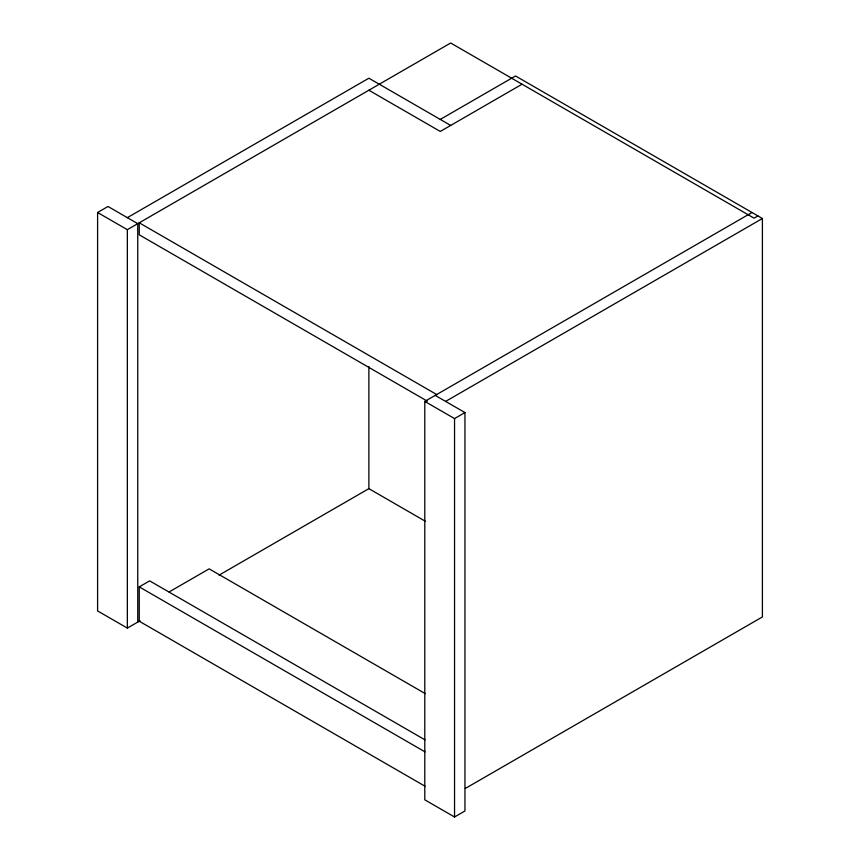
<?xml version="1.0" encoding="UTF-8"?>
<svg xmlns="http://www.w3.org/2000/svg" width="860" height="860" viewBox="0 0 860 860"><rect width="100%" height="100%" fill="white"/><g stroke="black" fill="none" stroke-linecap="round" stroke-linejoin="round"><path stroke-width="1.29" d="M140.073 620.748L127.344 628.09L97.599 610.922L97.599 212.495L108.005 206.486L137.75 223.665L137.75 622.081M127.344 217.655L368.875 78.206L450.672 125.431M97.599 212.495L127.344 229.674L450.672 43L754.07 218.171L757.939 215.935M440.266 119.422L515.516 75.97L762.401 218.504L762.401 616.932L465.346 788.437M522.063 84.216L440.266 131.44L368.875 90.225M435.203 395.396L464.948 412.563L464.948 810.991L454.542 817L424.797 799.821L424.797 401.405L751.995 212.495M445.62 401.405L762.401 218.504M425.077 786.244L139.245 621.221L139.245 586.875L149.651 580.865L425.023 739.858M424.797 401.405L454.542 418.573L464.948 412.563M169.097 591.97L209.141 568.847L425.259 693.622M219.042 575.157L368.832 488.673M436.697 394.536L139.245 222.804L139.245 234.823L427.398 401.19M425.291 521.225L368.875 488.652L368.875 366.575M139.245 586.875L425.077 751.898M454.542 418.573L454.542 817M127.344 229.674L127.344 628.09"/></g></svg>
